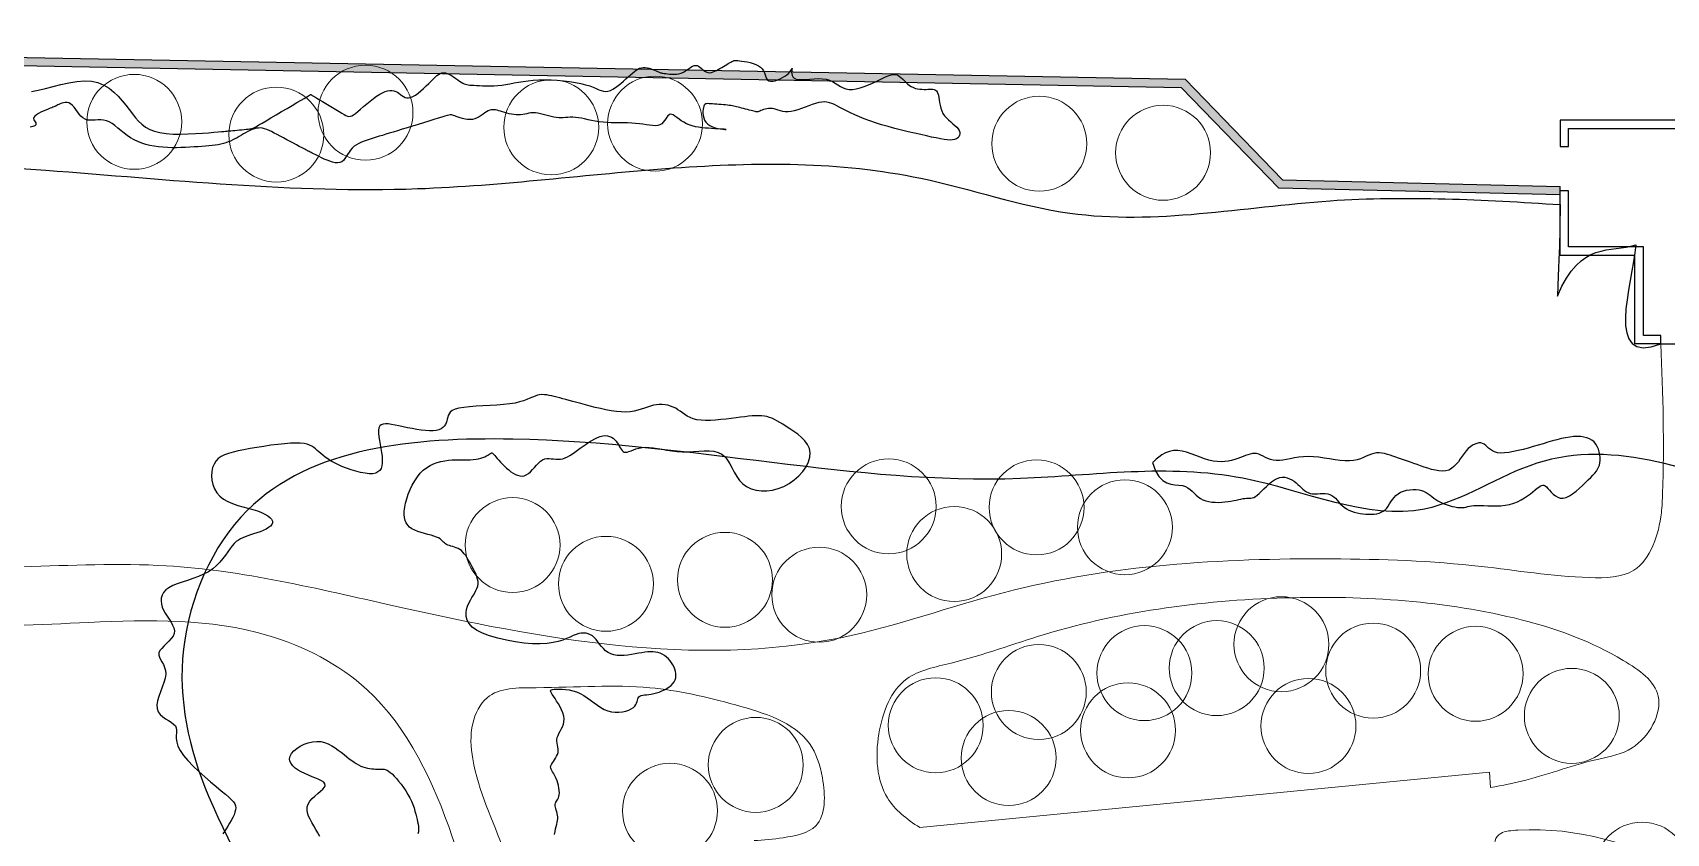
# Model space of a CAD drawing. Header units: millimetres. Extents: x -15937 to 135402, y -14729 to 208416.
# Drawn here: x 37321 to 85856, y 166704 to 190482 of the extents above; entities that cross this region are included whole.
import ezdxf

# ---------------------------------------------------------------- set-up
doc = ezdxf.new("R2010")
doc.units = ezdxf.units.MM
for name, color, linetype in [('archi', 7, 'Continuous'), ('rock', 30, 'Continuous'), ('water', 130, 'Continuous')]:
    doc.layers.add(name, color=color, linetype=linetype)
for name, color, linetype, lineweight in [('archiw', 255, 'Continuous', 0), ('plant', 90, 'Continuous', 0), ('road', 50, 'Continuous', 0)]:
    doc.layers.add(name, color=color, linetype=linetype, lineweight=lineweight)

msp = doc.modelspace()

# ---------------------------------------------------------------- hatches: boundary and pattern name
at = {"layer": 'archiw'}
h = msp.add_hatch(color=256, dxfattribs=at)
h.dxf.hatch_style = 1
h.paths.add_polyline_path([(74343, 185862), (82698, 185666), (82698, 185916), (74451, 186109), (71558, 189097), (-2023, 190482), (-10506, 134998), (-9600, 56258), (-9472, 56015), (-9347, 56016), (-10256, 134980), (-1810, 190229), (71450, 188849)])

# ---------------------------------------------------------------- linework, layer by layer
at = {"layer": 'archi'}
for points in [[(85697, 181238), (84925, 181238), (84925, 183868), (82698, 183868), (82698, 185666), (74343, 185862), (71450, 188849), (-1810, 190229), (-10256, 134980), (-9347, 56016), (-9597, 56014), (-10506, 134998), (-2023, 190482), (71558, 189097), (74451, 186109), (82698, 185916)], [(82698, 185666), (82698, 185916)], [(82948, 185790), (82698, 185790)], [(85697, 181487), (85175, 181487), (85175, 184118), (82948, 184118), (82948, 185788), (82948, 185790)], [(85697, 181238), (85697, 181487)]]:
    msp.add_lwpolyline(points, dxfattribs=at)
msp.add_lwpolyline([(90068, 186820), (90068, 187883), (82698, 187883), (82698, 187100), (82948, 187100), (82948, 187633), (89819, 187633), (89819, 186820)], close=True, dxfattribs=at)
at = {"layer": 'archiw'}
msp.add_lwpolyline([(74343, 185862), (82698, 185666), (82698, 185916), (74451, 186109), (71558, 189097), (-2023, 190482), (-10506, 134998), (-9600, 56258), (-9472, 56015), (-9347, 56016), (-10256, 134980), (-1810, 190229), (71450, 188849), (74343, 185862)], close=True, dxfattribs=at)
at = {"layer": 'plant'}
for centre in [(47209, 188105), (40338, 187834), (44558, 187456), (52728, 187672), (55812, 187780), (67227, 187185), (70906, 186915), (62753, 176413), (67146, 176384), (69770, 175794), (51579, 175264), (64699, 174998), (64699, 174998), (54351, 174114), (57889, 174232), (60689, 173790), (74421, 172320), (70350, 171461), (72498, 171610), (77147, 171536), (80191, 171442), (67213, 170901), (83048, 170192), (64151, 169912), (69865, 169762), (75224, 169893), (58804, 168736), (66317, 168941), (56255, 167373), (85136, 165623)]:
    msp.add_circle(centre, 1410, dxfattribs=at)
at = {"layer": 'road'}
msp.add_lwpolyline([(63677, 166876), (80601, 168520), (80631, 168063)], dxfattribs=at)
for points, knots in [([(85697, 181238), (85754, 179745), (85804, 178063), (85704, 175801), (85228, 174306), (82854, 174264), (79996, 174756), (74116, 174964), (67659, 174572), (58747, 171302), (50085, 172912), (40817, 175187), (33483, 174026), (27482, 176503), (19127, 177879), (11005, 177370), (4011, 173964), (133, 171463), (-1332, 166564), (40, 161042), (-424, 155707), (-299, 149646), (-1851, 144385), (-6047, 140111), (-6554, 135060), (-5144, 129971), (-5343, 124952), (-3743, 121136), (-1510, 118864), (-3624, 116584), (-5277, 115837), (-6156, 115512)], [667.322124, 667.322124, 667.322124, 667.322124, 4942.224916, 5499.119072, 7317.628673, 8601.799882, 11715.99375, 15992.755019, 25383.218836, 30237.242496, 43055.68681, 49644.582321, 57815.346355, 63673.960696, 67988.032716, 82298.791013, 85884.613893, 90536.467894, 95071.200264, 99499.735897, 106773.960669, 110347.686879, 117025.295956, 121887.00326, 127133.222147, 130640.950838, 137182.934547, 141105.1539, 142733.821307, 145219.055249, 148028.861027, 148028.861027, 148028.861027, 148028.861027]), ([(20311, 151278), (20257, 151168), (19909, 150326), (20448, 147822), (20786, 144237), (23135, 141122), (25501, 140016), (27399, 139354), (28849, 140357), (30671, 140947), (32127, 141275), (33270, 142309), (32808, 144730), (33007, 147300), (34203, 150421), (36494, 152619), (41471, 154195), (46082, 155811), (50550, 158662), (50886, 162704), (49858, 166844), (47995, 170918), (43726, 173120), (37859, 172971), (31770, 172525), (27101, 175284), (23636, 173914), (22023, 170576), (23530, 167194), (23717, 163845), (23613, 161062), (22784, 159028), (23253, 158360), (23453, 158145)], [1088.533648, 1088.533648, 1088.533648, 1088.533648, 1447.557433, 3795.626465, 7947.238674, 12010.487617, 14138.037659, 15573.819426, 17453.088663, 18794.228932, 21177.290247, 21623.371739, 23064.20245, 27426.933104, 29342.682692, 32536.624019, 36168.82164, 44210.683252, 46957.981661, 50625.372799, 54715.169959, 59582.64667, 62801.529814, 67933.825941, 76272.265613, 80118.615157, 82303.416438, 86301.146528, 89121.645935, 92649.034151, 95810.936779, 97415.649534, 98228.997003, 98228.997003, 98228.997003, 98228.997003]), ([(63677, 166876), (63289, 167124), (62432, 167793), (62301, 169641), (63011, 171432), (65150, 171835), (68752, 173195), (74582, 173947), (80597, 173502), (84066, 172245), (86069, 170845), (85104, 169142), (83442, 168865), (82073, 168344), (80986, 168125), (80631, 168063)], [548.52901, 548.52901, 548.52901, 548.52901, 1823.635039, 3667.938494, 5429.604659, 6776.844079, 9561.372144, 16736.069217, 23492.133555, 26435.417685, 27864.366418, 29519.321276, 30524.627502, 32688.948987, 33726.042573, 33726.042573, 33726.042573, 33726.042573]), ([(58745, 159406), (58333, 159608), (57412, 159857), (55707, 159954), (53967, 160021), (51852, 161113), (52082, 163673), (51441, 166172), (50401, 168285), (50293, 169908), (50853, 171046), (53020, 170995), (55411, 171200), (58110, 170578), (60341, 169882), (60865, 168282), (60898, 166814), (59679, 166563), (59035, 166504), (58753, 166488)], [676.240454, 676.240454, 676.240454, 676.240454, 2278.323998, 3429.142643, 5566.614434, 7423.112023, 9368.085752, 12215.726286, 14999.039466, 16008.772726, 16851.741065, 18286.529314, 21535.07547, 24027.201605, 26414.154988, 27463.445452, 28841.265362, 29830.124508, 30631.393063, 30631.393063, 30631.393063, 30631.393063]), ([(80972, 165352), (80799, 165866), (80510, 166726), (84880, 167093), (93420, 160936), (95580, 143919), (91685, 132939), (87165, 124510), (81840, 129749), (86119, 136058), (78148, 142354), (83563, 149508), (85159, 154761), (84259, 159463), (82245, 159750), (81510, 159872)], [0, 0, 0, 0, 1416.736725, 1915.758737, 11244.575936, 28732.024633, 45894.959411, 47859.984632, 52611.683397, 58684.803326, 66462.770965, 73913.416846, 80066.025287, 83215.227381, 85507.274802, 85507.274802, 85507.274802, 85507.274802])]:
    msp.add_open_spline(points, degree=3, knots=knots, dxfattribs=at)
at = {"layer": 'rock'}
for points in [[(37282, 188738), (37481, 188776), (37697, 188827), (37926, 188886), (38162, 188944), (38399, 188996), (38633, 189033), (38858, 189051), (39068, 189041), (39260, 188998), (39434, 188927), (39591, 188833), (39733, 188720), (39863, 188595), (39980, 188462), (40088, 188327), (40188, 188196), (40282, 188072), (40373, 187958), (40466, 187854), (40565, 187761), (40674, 187680), (40797, 187611), (40938, 187556), (41102, 187515), (41291, 187488), (41498, 187473), (41717, 187469), (41939, 187474), (42157, 187484), (42362, 187497), (42548, 187512), (42706, 187526), (42830, 187537), (42926, 187546), (42998, 187552), (43052, 187557), (43094, 187561), (43131, 187564), (43168, 187568), (43211, 187572), (43264, 187576), (43326, 187582), (43394, 187588), (43465, 187595), (43537, 187601), (43605, 187607), (43667, 187613), (43720, 187618), (43763, 187622), (43799, 187627), (43832, 187635), (43868, 187649), (43912, 187670), (43968, 187700), (44041, 187743), (44137, 187798), (44258, 187869), (44399, 187952), (44554, 188043), (44715, 188137), (44877, 188232), (45031, 188323), (45173, 188405), (45293, 188476), (45389, 188532), (45461, 188574), (45512, 188604), (45546, 188624), (45567, 188637), (45578, 188643), (45582, 188645), (45583, 188646), (45583, 188645), (45585, 188644), (45592, 188640), (45605, 188632), (45627, 188619), (45659, 188600), (45704, 188573), (45764, 188537), (45839, 188492), (45928, 188439), (46026, 188380), (46128, 188319), (46231, 188257), (46331, 188197), (46424, 188141), (46506, 188092), (46573, 188053), (46629, 188023), (46676, 188003), (46718, 187995), (46760, 187998), (46803, 188015), (46853, 188044), (46911, 188087), (46982, 188145), (47063, 188213), (47152, 188289), (47247, 188368), (47344, 188448), (47442, 188525), (47538, 188595), (47630, 188654), (47715, 188700), (47794, 188734), (47867, 188755), (47934, 188765), (47996, 188765), (48054, 188756), (48107, 188739), (48157, 188714), (48203, 188684), (48248, 188650), (48291, 188616), (48336, 188586), (48383, 188561), (48433, 188546), (48488, 188543), (48550, 188555), (48619, 188585), (48693, 188630), (48771, 188688), (48852, 188754), (48932, 188826), (49011, 188900), (49086, 188974), (49156, 189043), (49219, 189106), (49276, 189161), (49329, 189207), (49379, 189244), (49428, 189271), (49477, 189288), (49527, 189294), (49581, 189288), (49639, 189270), (49700, 189243), (49763, 189208), (49826, 189168), (49889, 189126), (49949, 189085), (50005, 189045), (50056, 189012), (50100, 188985), (50141, 188964), (50180, 188949), (50219, 188939), (50261, 188932), (50308, 188927), (50363, 188923), (50427, 188920), (50504, 188915), (50591, 188911), (50687, 188907), (50791, 188905), (50902, 188904), (51017, 188908), (51136, 188915), (51256, 188927), (51378, 188944), (51501, 188965), (51627, 188988), (51758, 189012), (51895, 189036), (52040, 189056), (52194, 189072), (52358, 189082), (52533, 189085), (52717, 189081), (52903, 189070), (53090, 189054), (53271, 189031), (53444, 189004), (53604, 188973), (53747, 188937), (53870, 188899), (53974, 188860), (54065, 188822), (54144, 188789), (54215, 188762), (54281, 188744), (54346, 188738), (54413, 188746), (54484, 188770), (54560, 188808), (54638, 188856), (54717, 188913), (54796, 188976), (54873, 189042), (54947, 189108), (55017, 189171), (55081, 189229), (55141, 189282), (55197, 189328), (55250, 189368), (55303, 189401), (55354, 189426), (55407, 189443), (55461, 189451), (55518, 189451), (55577, 189443), (55636, 189430), (55693, 189412), (55748, 189392), (55798, 189372), (55843, 189351), (55881, 189334), (55911, 189320), (55935, 189309), (55955, 189301), (55974, 189294), (55994, 189289), (56016, 189284), (56045, 189279), (56081, 189273), (56127, 189266), (56182, 189259), (56243, 189252), (56309, 189248), (56379, 189248), (56449, 189253), (56520, 189265), (56588, 189284), (56652, 189312), (56713, 189346), (56771, 189384), (56825, 189421), (56876, 189456), (56925, 189484), (56972, 189503), (57017, 189510), (57060, 189503), (57101, 189484), (57142, 189457), (57183, 189424), (57224, 189389), (57265, 189355), (57306, 189326), (57350, 189305), (57394, 189295), (57440, 189294), (57488, 189302), (57537, 189317), (57586, 189338), (57637, 189363), (57688, 189391), (57740, 189421), (57792, 189451), (57844, 189481), (57894, 189510), (57942, 189538), (57987, 189564), (58028, 189587), (58064, 189608), (58094, 189626), (58118, 189639), (58138, 189649), (58156, 189656), (58176, 189659), (58200, 189660), (58231, 189658), (58271, 189653), (58324, 189647), (58390, 189638), (58468, 189627), (58552, 189612), (58640, 189593), (58727, 189568), (58810, 189538), (58885, 189501), (58948, 189456), (58996, 189404), (59032, 189346), (59059, 189286), (59082, 189226), (59103, 189170), (59127, 189121), (59156, 189081), (59195, 189054), (59246, 189042), (59308, 189043), (59377, 189056), (59450, 189079), (59524, 189110), (59596, 189147), (59664, 189188), (59723, 189231), (59772, 189275), (59811, 189316), (59841, 189355), (59863, 189387), (59877, 189412), (59885, 189427), (59888, 189430), (59885, 189420), (59880, 189395), (59874, 189357), (59870, 189312), (59873, 189263), (59885, 189213), (59909, 189167), (59949, 189129), (60007, 189102), (60087, 189089), (60184, 189088), (60294, 189094), (60413, 189104), (60537, 189113), (60661, 189119), (60780, 189116), (60891, 189101), (60991, 189073), (61080, 189032), (61162, 188985), (61240, 188935), (61318, 188886), (61398, 188844), (61483, 188813), (61576, 188796), (61679, 188797), (61791, 188814), (61909, 188845), (62029, 188885), (62150, 188932), (62267, 188983), (62379, 189035), (62483, 189085), (62576, 189129), (62659, 189168), (62734, 189199), (62801, 189222), (62862, 189237), (62917, 189242), (62970, 189236), (63020, 189220), (63068, 189191), (63116, 189154), (63165, 189110), (63213, 189061), (63263, 189011), (63315, 188963), (63369, 188918), (63425, 188880), (63485, 188850), (63547, 188828), (63611, 188813), (63675, 188804), (63739, 188800), (63802, 188798), (63862, 188799), (63920, 188801), (63973, 188803), (64022, 188803), (64066, 188800), (64106, 188791), (64142, 188777), (64172, 188755), (64197, 188723), (64217, 188680), (64232, 188625), (64244, 188559), (64254, 188486), (64266, 188408), (64281, 188326), (64301, 188244), (64329, 188163), (64366, 188086), (64414, 188016), (64471, 187951), (64534, 187890), (64599, 187834), (64663, 187780), (64722, 187729), (64775, 187678), (64817, 187628), (64846, 187577), (64862, 187527), (64866, 187479), (64857, 187434), (64837, 187393), (64806, 187358), (64764, 187330), (64712, 187309), (64650, 187298), (64578, 187295), (64494, 187300), (64399, 187312), (64290, 187330), (64167, 187355), (64029, 187384), (63876, 187418), (63706, 187456), (63524, 187497), (63332, 187541), (63134, 187589), (62935, 187639), (62737, 187692), (62544, 187747), (62361, 187804), (62189, 187864), (62029, 187924), (61881, 187984), (61745, 188044), (61619, 188103), (61504, 188159), (61399, 188213), (61304, 188262), (61217, 188306), (61138, 188345), (61063, 188377), (60991, 188402), (60918, 188418), (60843, 188426), (60764, 188423), (60678, 188408), (60583, 188383), (60482, 188349), (60376, 188309), (60267, 188267), (60158, 188226), (60051, 188188), (59948, 188158), (59851, 188138), (59763, 188130), (59682, 188133), (59607, 188144), (59538, 188161), (59473, 188180), (59412, 188200), (59353, 188217), (59296, 188228), (59239, 188232), (59184, 188230), (59130, 188222), (59079, 188211), (59032, 188197), (58989, 188182), (58952, 188167), (58920, 188154), (58896, 188143), (58876, 188136), (58859, 188131), (58843, 188129), (58827, 188130), (58807, 188133), (58782, 188139), (58750, 188147), (58710, 188157), (58663, 188169), (58610, 188183), (58554, 188197), (58496, 188213), (58438, 188228), (58381, 188242), (58328, 188256), (58280, 188268), (58235, 188280), (58193, 188290), (58151, 188299), (58109, 188308), (58065, 188315), (58017, 188323), (57965, 188329), (57906, 188336), (57842, 188342), (57776, 188348), (57708, 188353), (57642, 188358), (57577, 188363), (57517, 188367), (57463, 188371), (57416, 188374), (57377, 188375), (57344, 188373), (57316, 188366), (57294, 188353), (57275, 188332), (57261, 188303), (57249, 188263), (57240, 188213), (57234, 188154), (57234, 188088), (57241, 188019), (57257, 187950), (57284, 187883), (57323, 187821), (57375, 187766), (57442, 187722), (57520, 187686), (57602, 187659), (57685, 187639), (57762, 187625), (57830, 187616), (57882, 187611), (57913, 187609), (57920, 187608), (57905, 187609), (57869, 187612), (57816, 187615), (57749, 187620), (57671, 187625), (57585, 187630), (57492, 187636), (57397, 187643), (57300, 187650), (57203, 187660), (57106, 187673), (57011, 187690), (56918, 187712), (56829, 187741), (56744, 187777), (56665, 187820), (56592, 187868), (56524, 187917), (56461, 187964), (56404, 188006), (56352, 188038), (56306, 188057), (56265, 188060), (56228, 188045), (56194, 188014), (56162, 187973), (56130, 187924), (56094, 187873), (56055, 187823), (56009, 187780), (55955, 187747), (55892, 187727), (55820, 187720), (55739, 187722), (55650, 187731), (55554, 187745), (55452, 187761), (55345, 187776), (55233, 187789), (55117, 187797), (54997, 187802), (54876, 187803), (54753, 187804), (54630, 187804), (54507, 187807), (54385, 187812), (54266, 187821), (54149, 187836), (54036, 187854), (53926, 187875), (53821, 187898), (53720, 187919), (53623, 187939), (53533, 187955), (53447, 187966), (53368, 187971), (53293, 187971), (53222, 187968), (53153, 187963), (53085, 187958), (53017, 187956), (52948, 187956), (52876, 187963), (52801, 187975), (52724, 187992), (52644, 188013), (52564, 188035), (52485, 188057), (52406, 188076), (52330, 188091), (52257, 188100), (52189, 188102), (52124, 188097), (52061, 188088), (52000, 188077), (51940, 188064), (51879, 188053), (51818, 188044), (51754, 188040), (51687, 188041), (51619, 188048), (51550, 188060), (51480, 188074), (51412, 188091), (51346, 188110), (51283, 188128), (51224, 188147), (51170, 188163), (51120, 188177), (51074, 188188), (51029, 188194), (50986, 188195), (50943, 188191), (50900, 188179), (50854, 188159), (50807, 188131), (50756, 188097), (50702, 188060), (50646, 188021), (50586, 187984), (50524, 187950), (50458, 187924), (50388, 187906), (50316, 187899), (50241, 187902), (50167, 187913), (50095, 187929), (50026, 187949), (49962, 187971), (49906, 187992), (49859, 188012), (49821, 188027), (49789, 188037), (49759, 188042), (49726, 188042), (49686, 188035), (49635, 188022), (49567, 188003), (49479, 187976), (49367, 187942), (49236, 187901), (49089, 187856), (48931, 187808), (48769, 187758), (48605, 187708), (48445, 187659), (48295, 187613), (48157, 187571), (48031, 187532), (47915, 187497), (47808, 187464), (47709, 187433), (47614, 187404), (47523, 187377), (47434, 187349), (47346, 187322), (47258, 187294), (47173, 187264), (47091, 187231), (47014, 187195), (46941, 187154), (46875, 187107), (46816, 187054), (46765, 186994), (46720, 186930), (46678, 186864), (46639, 186801), (46598, 186742), (46554, 186691), (46505, 186651), (46448, 186625), (46382, 186615), (46308, 186620), (46229, 186636), (46148, 186662), (46065, 186694), (45984, 186729), (45906, 186766), (45835, 186801), (45772, 186833), (45716, 186861), (45668, 186885), (45627, 186906), (45592, 186923), (45562, 186938), (45538, 186950), (45519, 186959), (45504, 186967), (45490, 186974), (45476, 186981), (45459, 186990), (45436, 187002), (45406, 187018), (45364, 187040), (45310, 187069), (45242, 187105), (45161, 187148), (45070, 187197), (44973, 187248), (44873, 187301), (44772, 187355), (44674, 187407), (44581, 187457), (44495, 187502), (44417, 187543), (44344, 187577), (44277, 187606), (44212, 187629), (44150, 187644), (44090, 187652), (44029, 187651), (43967, 187643), (43904, 187627), (43841, 187604), (43776, 187577), (43712, 187545), (43648, 187510), (43583, 187474), (43520, 187437), (43457, 187400), (43394, 187364), (43330, 187329), (43266, 187296), (43200, 187265), (43133, 187236), (43062, 187211), (42988, 187188), (42911, 187169), (42829, 187153), (42743, 187140), (42652, 187129), (42556, 187120), (42454, 187112), (42347, 187104), (42234, 187096), (42114, 187088), (41989, 187081), (41859, 187074), (41727, 187069), (41593, 187066), (41457, 187067), (41322, 187071), (41188, 187079), (41057, 187092), (40928, 187111), (40802, 187135), (40680, 187166), (40561, 187203), (40447, 187248), (40337, 187300), (40231, 187361), (40131, 187429), (40035, 187502), (39943, 187577), (39853, 187651), (39766, 187721), (39681, 187782), (39596, 187833), (39511, 187869), (39426, 187889), (39341, 187895), (39256, 187893), (39174, 187887), (39094, 187882), (39017, 187881), (38944, 187889), (38876, 187912), (38814, 187951), (38755, 188004), (38701, 188066), (38649, 188134), (38599, 188202), (38550, 188267), (38500, 188323), (38449, 188367), (38396, 188395), (38342, 188408), (38288, 188410), (38236, 188403), (38186, 188389), (38140, 188372), (38100, 188353), (38066, 188335), (38039, 188321), (38018, 188311), (38004, 188303), (37994, 188298), (37988, 188295), (37985, 188294), (37984, 188293), (37984, 188293), (37984, 188293), (37982, 188292), (37976, 188290), (37966, 188286), (37949, 188279), (37923, 188269), (37887, 188255), (37839, 188236), (37778, 188213), (37709, 188184), (37635, 188152), (37560, 188118), (37491, 188081), (37430, 188043), (37383, 188005), (37353, 187967), (37345, 187931), (37353, 187896), (37371, 187862), (37392, 187830), (37410, 187800), (37418, 187771), (37411, 187745), (37382, 187720), (37326, 187697), (37247, 187678)], [(52824, 166669), (52839, 166760), (52855, 166839), (52872, 166910), (52889, 166974), (52904, 167033), (52915, 167087), (52922, 167138), (52923, 167189), (52918, 167240), (52907, 167291), (52893, 167341), (52878, 167390), (52864, 167438), (52852, 167482), (52845, 167524), (52844, 167562), (52850, 167595), (52864, 167627), (52881, 167657), (52901, 167687), (52922, 167721), (52941, 167758), (52956, 167801), (52966, 167851), (52969, 167910), (52965, 167976), (52955, 168046), (52941, 168120), (52921, 168193), (52899, 168264), (52874, 168332), (52846, 168393), (52818, 168446), (52790, 168493), (52764, 168534), (52742, 168571), (52724, 168605), (52713, 168639), (52710, 168674), (52717, 168710), (52734, 168750), (52760, 168794), (52791, 168840), (52824, 168889), (52858, 168940), (52888, 168992), (52913, 169046), (52929, 169101), (52935, 169155), (52933, 169211), (52925, 169267), (52914, 169323), (52904, 169380), (52898, 169437), (52898, 169495), (52907, 169553), (52928, 169613), (52957, 169673), (52992, 169736), (53027, 169801), (53061, 169869), (53088, 169941), (53105, 170018), (53109, 170100), (53097, 170187), (53071, 170278), (53033, 170370), (52988, 170461), (52939, 170550), (52888, 170632), (52839, 170708), (52795, 170773), (52758, 170828), (52731, 170871), (52714, 170905), (52708, 170932), (52714, 170951), (52734, 170965), (52768, 170974), (52817, 170981), (52882, 170986), (52961, 170988), (53052, 170985), (53151, 170977), (53256, 170961), (53366, 170936), (53476, 170902), (53586, 170855), (53692, 170797), (53795, 170729), (53897, 170656), (53998, 170581), (54098, 170508), (54200, 170441), (54304, 170383), (54410, 170339), (54519, 170311), (54630, 170298), (54739, 170298), (54844, 170310), (54942, 170332), (55030, 170362), (55106, 170398), (55168, 170439), (55213, 170482), (55244, 170527), (55264, 170572), (55278, 170616), (55287, 170658), (55297, 170696), (55310, 170730), (55329, 170757), (55358, 170778), (55397, 170793), (55444, 170804), (55498, 170813), (55559, 170820), (55625, 170829), (55697, 170840), (55773, 170855), (55851, 170875), (55931, 170900), (56010, 170931), (56088, 170966), (56161, 171006), (56228, 171050), (56287, 171098), (56338, 171149), (56377, 171204), (56406, 171261), (56424, 171321), (56432, 171383), (56432, 171447), (56422, 171511), (56404, 171576), (56378, 171641), (56344, 171705), (56304, 171768), (56257, 171828), (56206, 171885), (56150, 171936), (56090, 171982), (56026, 172021), (55961, 172052), (55894, 172074), (55824, 172088), (55751, 172095), (55675, 172095), (55595, 172090), (55510, 172080), (55419, 172066), (55323, 172050), (55220, 172032), (55113, 172014), (55003, 171999), (54893, 171988), (54785, 171983), (54682, 171987), (54584, 172002), (54494, 172030), (54414, 172072), (54343, 172125), (54279, 172188), (54220, 172255), (54165, 172325), (54113, 172394), (54060, 172459), (54007, 172517), (53950, 172565), (53891, 172603), (53828, 172630), (53763, 172647), (53693, 172653), (53620, 172649), (53544, 172635), (53464, 172610), (53379, 172575), (53287, 172534), (53185, 172489), (53068, 172444), (52935, 172402), (52782, 172367), (52605, 172341), (52402, 172330), (52171, 172334), (51919, 172354), (51657, 172389), (51393, 172436), (51136, 172496), (50897, 172567), (50685, 172647), (50509, 172736), (50377, 172831), (50285, 172932), (50227, 173037), (50200, 173142), (50197, 173248), (50214, 173351), (50244, 173450), (50283, 173542), (50326, 173627), (50370, 173705), (50414, 173778), (50455, 173847), (50491, 173914), (50521, 173979), (50543, 174044), (50554, 174111), (50553, 174180), (50541, 174252), (50520, 174325), (50492, 174400), (50458, 174474), (50421, 174549), (50381, 174622), (50341, 174694), (50301, 174764), (50263, 174830), (50224, 174894), (50185, 174953), (50144, 175007), (50102, 175056), (50058, 175099), (50010, 175135), (49960, 175163), (49907, 175186), (49853, 175205), (49800, 175220), (49748, 175234), (49700, 175248), (49655, 175263), (49616, 175280), (49583, 175302), (49555, 175327), (49528, 175355), (49499, 175384), (49466, 175414), (49427, 175445), (49378, 175475), (49317, 175503), (49242, 175530), (49156, 175555), (49061, 175580), (48962, 175607), (48862, 175636), (48764, 175668), (48673, 175706), (48590, 175749), (48520, 175799), (48463, 175857), (48418, 175922), (48385, 175996), (48365, 176079), (48356, 176172), (48359, 176274), (48373, 176387), (48398, 176511), (48434, 176641), (48480, 176776), (48535, 176912), (48599, 177045), (48671, 177173), (48750, 177291), (48836, 177397), (48927, 177487), (49024, 177563), (49126, 177626), (49231, 177676), (49340, 177716), (49450, 177746), (49562, 177768), (49675, 177783), (49788, 177792), (49900, 177796), (50010, 177798), (50116, 177798), (50219, 177798), (50317, 177799), (50408, 177803), (50493, 177812), (50569, 177825), (50638, 177843), (50699, 177864), (50753, 177887), (50800, 177910), (50840, 177933), (50873, 177955), (50901, 177973), (50922, 177988), (50939, 177997), (50953, 178002), (50967, 178000), (50981, 177992), (50998, 177977), (51020, 177954), (51047, 177922), (51081, 177882), (51123, 177835), (51170, 177783), (51222, 177726), (51279, 177667), (51339, 177608), (51401, 177550), (51466, 177495), (51531, 177444), (51596, 177400), (51662, 177363), (51728, 177336), (51794, 177319), (51859, 177314), (51923, 177324), (51986, 177349), (52048, 177390), (52109, 177444), (52168, 177506), (52228, 177572), (52287, 177639), (52347, 177701), (52408, 177755), (52469, 177796), (52532, 177821), (52597, 177833), (52662, 177835), (52729, 177830), (52796, 177822), (52864, 177815), (52932, 177812), (53001, 177816), (53070, 177830), (53140, 177855), (53211, 177888), (53283, 177928), (53356, 177975), (53432, 178027), (53510, 178083), (53591, 178141), (53674, 178202), (53760, 178262), (53847, 178320), (53934, 178373), (54019, 178421), (54103, 178462), (54183, 178492), (54260, 178511), (54331, 178517), (54397, 178511), (54459, 178494), (54515, 178468), (54566, 178435), (54612, 178395), (54653, 178351), (54690, 178303), (54722, 178253), (54750, 178204), (54777, 178156), (54804, 178113), (54831, 178076), (54861, 178046), (54896, 178027), (54936, 178020), (54982, 178025), (55037, 178041), (55098, 178065), (55168, 178092), (55245, 178119), (55331, 178144), (55425, 178162), (55528, 178170), (55640, 178167), (55760, 178154), (55888, 178133), (56023, 178109), (56165, 178084), (56314, 178062), (56467, 178044), (56626, 178036), (56788, 178037), (56952, 178045), (57114, 178055), (57272, 178062), (57422, 178062), (57562, 178049), (57688, 178018), (57798, 177966), (57890, 177888), (57968, 177790), (58037, 177676), (58101, 177553), (58166, 177427), (58237, 177303), (58318, 177187), (58415, 177085), (58531, 177002), (58664, 176939), (58811, 176897), (58969, 176876), (59133, 176876), (59302, 176898), (59471, 176941), (59637, 177007), (59797, 177094), (59946, 177201), (60082, 177322), (60200, 177453), (60297, 177592), (60368, 177733), (60411, 177873), (60421, 178008), (60396, 178135), (60341, 178253), (60261, 178363), (60163, 178464), (60053, 178557), (59936, 178642), (59819, 178719), (59708, 178788), (59607, 178851), (59517, 178906), (59433, 178954), (59356, 178995), (59281, 179030), (59209, 179057), (59135, 179079), (59059, 179094), (58978, 179103), (58891, 179106), (58799, 179105), (58699, 179099), (58592, 179089), (58476, 179076), (58351, 179061), (58217, 179044), (58073, 179025), (57922, 179007), (57767, 178990), (57612, 178977), (57460, 178969), (57314, 178967), (57178, 178973), (57055, 178989), (56947, 179016), (56853, 179051), (56770, 179093), (56695, 179140), (56625, 179189), (56559, 179238), (56493, 179285), (56425, 179327), (56352, 179364), (56275, 179393), (56195, 179416), (56111, 179431), (56025, 179439), (55938, 179439), (55851, 179431), (55763, 179415), (55675, 179392), (55586, 179362), (55495, 179330), (55400, 179297), (55300, 179267), (55192, 179241), (55075, 179222), (54948, 179214), (54809, 179217), (54662, 179231), (54508, 179254), (54351, 179283), (54193, 179318), (54037, 179355), (53886, 179394), (53743, 179432), (53609, 179467), (53486, 179499), (53371, 179530), (53264, 179558), (53164, 179584), (53071, 179609), (52982, 179633), (52898, 179655), (52818, 179676), (52740, 179695), (52666, 179711), (52593, 179723), (52522, 179731), (52452, 179732), (52383, 179726), (52314, 179713), (52245, 179690), (52172, 179661), (52093, 179627), (52004, 179590), (51903, 179553), (51786, 179516), (51651, 179483), (51494, 179456), (51313, 179435), (51115, 179419), (50908, 179407), (50698, 179397), (50492, 179386), (50300, 179373), (50127, 179355), (49982, 179331), (49869, 179300), (49787, 179261), (49729, 179216), (49690, 179167), (49666, 179114), (49651, 179060), (49639, 179004), (49627, 178949), (49609, 178896), (49584, 178845), (49550, 178798), (49507, 178756), (49453, 178720), (49387, 178691), (49308, 178671), (49216, 178659), (49109, 178657), (48991, 178664), (48864, 178678), (48731, 178698), (48595, 178722), (48460, 178749), (48328, 178776), (48203, 178803), (48087, 178828), (47981, 178848), (47887, 178862), (47804, 178867), (47734, 178860), (47678, 178840), (47635, 178804), (47608, 178751), (47595, 178677), (47595, 178587), (47605, 178484), (47622, 178372), (47643, 178253), (47664, 178133), (47684, 178014), (47700, 177901), (47708, 177796), (47706, 177700), (47694, 177615), (47670, 177542), (47633, 177482), (47580, 177435), (47511, 177402), (47423, 177385), (47317, 177384), (47196, 177396), (47063, 177421), (46924, 177456), (46782, 177499), (46641, 177549), (46506, 177602), (46382, 177658), (46270, 177713), (46172, 177769), (46085, 177823), (46007, 177877), (45939, 177930), (45877, 177981), (45821, 178030), (45769, 178077), (45719, 178122), (45669, 178163), (45613, 178200), (45550, 178233), (45474, 178259), (45383, 178278), (45272, 178290), (45139, 178293), (44980, 178287), (44801, 178273), (44606, 178253), (44401, 178227), (44192, 178197), (43985, 178164), (43785, 178130), (43597, 178095), (43427, 178061), (43274, 178026), (43139, 177988), (43021, 177944), (42919, 177893), (42833, 177831), (42763, 177757), (42708, 177668), (42667, 177564), (42643, 177446), (42634, 177321), (42644, 177191), (42672, 177061), (42720, 176936), (42788, 176820), (42878, 176716), (42989, 176629), (43118, 176556), (43261, 176495), (43411, 176444), (43565, 176399), (43717, 176358), (43863, 176318), (43997, 176277), (44117, 176233), (44219, 176185), (44304, 176136), (44370, 176084), (44417, 176032), (44443, 175979), (44447, 175928), (44430, 175877), (44389, 175829), (44330, 175784), (44255, 175741), (44169, 175700), (44076, 175662), (43979, 175627), (43883, 175594), (43791, 175564), (43708, 175536), (43631, 175509), (43561, 175481), (43495, 175449), (43432, 175411), (43371, 175366), (43311, 175310), (43251, 175242), (43188, 175161), (43122, 175068), (43050, 174969), (42970, 174864), (42881, 174759), (42781, 174657), (42669, 174560), (42541, 174472), (42398, 174396), (42244, 174330), (42083, 174271), (41921, 174217), (41764, 174166), (41616, 174114), (41482, 174059), (41368, 173999), (41278, 173932), (41211, 173857), (41166, 173777), (41141, 173692), (41134, 173604), (41144, 173514), (41170, 173422), (41209, 173330), (41259, 173239), (41316, 173149), (41375, 173060), (41431, 172973), (41479, 172887), (41514, 172803), (41531, 172721), (41524, 172640), (41491, 172561), (41437, 172485), (41369, 172410), (41295, 172337), (41220, 172266), (41153, 172197), (41101, 172129), (41070, 172063), (41066, 171999), (41085, 171934), (41118, 171867), (41159, 171796), (41203, 171719), (41240, 171633), (41266, 171538), (41272, 171432), (41255, 171312), (41219, 171182), (41172, 171047), (41121, 170908), (41072, 170772), (41034, 170641), (41013, 170518), (41017, 170409), (41050, 170316), (41108, 170236), (41183, 170168), (41268, 170107), (41355, 170053), (41438, 170001), (41508, 169949), (41559, 169894), (41586, 169834), (41593, 169768), (41590, 169693), (41585, 169609), (41585, 169515), (41599, 169410), (41635, 169293), (41701, 169162), (41802, 169017), (41934, 168863), (42088, 168702), (42257, 168540), (42433, 168381), (42607, 168230), (42772, 168090), (42920, 167966), (43045, 167862), (43147, 167775), (43226, 167701), (43286, 167637), (43327, 167579), (43350, 167523), (43357, 167465), (43351, 167402), (43331, 167332), (43302, 167255), (43263, 167173), (43218, 167088), (43169, 167002), (43118, 166916), (43067, 166834), (43018, 166757), (42974, 166685)], [(70595, 177713), (70679, 177472), (70780, 177300), (70894, 177184), (71014, 177112), (71137, 177073), (71258, 177054), (71373, 177044), (71477, 177030), (71566, 177004), (71642, 176964), (71709, 176916), (71770, 176862), (71827, 176805), (71885, 176747), (71946, 176694), (72013, 176646), (72089, 176608), (72173, 176578), (72262, 176556), (72357, 176542), (72454, 176535), (72552, 176533), (72649, 176536), (72744, 176544), (72835, 176556), (72922, 176570), (73004, 176586), (73081, 176602), (73153, 176618), (73219, 176632), (73280, 176643), (73336, 176651), (73385, 176654), (73431, 176654), (73473, 176654), (73514, 176658), (73556, 176666), (73600, 176681), (73648, 176707), (73701, 176746), (73761, 176798), (73827, 176862), (73898, 176932), (73973, 177006), (74051, 177078), (74130, 177144), (74211, 177201), (74291, 177244), (74370, 177270), (74447, 177280), (74523, 177277), (74595, 177261), (74665, 177235), (74732, 177201), (74795, 177160), (74854, 177115), (74908, 177068), (74959, 177020), (75009, 176972), (75058, 176927), (75108, 176885), (75161, 176850), (75217, 176821), (75279, 176801), (75347, 176791), (75420, 176788), (75496, 176790), (75573, 176794), (75650, 176797), (75725, 176796), (75796, 176788), (75862, 176770), (75921, 176741), (75974, 176702), (76024, 176655), (76073, 176603), (76121, 176548), (76171, 176492), (76225, 176437), (76285, 176387), (76352, 176343), (76425, 176305), (76503, 176273), (76585, 176246), (76670, 176224), (76757, 176207), (76844, 176194), (76930, 176186), (77014, 176181), (77097, 176181), (77175, 176186), (77251, 176197), (77322, 176214), (77387, 176239), (77448, 176272), (77502, 176314), (77549, 176365), (77592, 176423), (77633, 176486), (77674, 176551), (77718, 176617), (77767, 176680), (77822, 176738), (77887, 176790), (77963, 176833), (78048, 176866), (78140, 176891), (78235, 176907), (78330, 176914), (78423, 176912), (78511, 176903), (78592, 176885), (78663, 176860), (78725, 176828), (78782, 176791), (78836, 176750), (78889, 176707), (78945, 176662), (79004, 176618), (79070, 176575), (79145, 176535), (79227, 176499), (79314, 176466), (79402, 176438), (79490, 176414), (79576, 176396), (79656, 176384), (79729, 176378), (79792, 176379), (79849, 176385), (79902, 176395), (79955, 176406), (80011, 176419), (80072, 176430), (80142, 176438), (80225, 176443), (80322, 176442), (80432, 176437), (80551, 176432), (80678, 176428), (80809, 176427), (80941, 176432), (81073, 176446), (81201, 176470), (81322, 176506), (81437, 176552), (81544, 176606), (81644, 176665), (81735, 176727), (81819, 176789), (81894, 176849), (81960, 176903), (82017, 176950), (82066, 176988), (82110, 177017), (82149, 177036), (82185, 177043), (82221, 177039), (82258, 177021), (82297, 176990), (82339, 176946), (82387, 176892), (82439, 176833), (82497, 176776), (82560, 176724), (82630, 176684), (82706, 176660), (82789, 176658), (82879, 176680), (82975, 176724), (83073, 176786), (83173, 176861), (83271, 176945), (83366, 177033), (83456, 177120), (83539, 177202), (83612, 177275), (83676, 177342), (83731, 177403), (83778, 177461), (83816, 177518), (83846, 177576), (83868, 177639), (83882, 177706), (83889, 177781), (83889, 177862), (83881, 177945), (83864, 178030), (83839, 178112), (83805, 178191), (83762, 178263), (83710, 178326), (83647, 178379), (83576, 178421), (83496, 178452), (83408, 178474), (83312, 178486), (83209, 178490), (83100, 178485), (82985, 178472), (82864, 178452), (82739, 178426), (82608, 178394), (82474, 178357), (82336, 178318), (82194, 178276), (82049, 178232), (81901, 178189), (81752, 178146), (81602, 178106), (81455, 178070), (81313, 178040), (81178, 178017), (81053, 178003), (80939, 177999), (80840, 178007), (80756, 178029), (80687, 178060), (80628, 178099), (80577, 178142), (80532, 178185), (80489, 178225), (80445, 178259), (80399, 178284), (80347, 178297), (80290, 178297), (80230, 178286), (80167, 178263), (80102, 178229), (80037, 178184), (79973, 178128), (79911, 178063), (79852, 177988), (79794, 177907), (79736, 177823), (79677, 177741), (79615, 177663), (79547, 177594), (79474, 177536), (79393, 177494), (79303, 177470), (79205, 177462), (79102, 177469), (78994, 177486), (78884, 177513), (78773, 177545), (78664, 177582), (78557, 177619), (78454, 177655), (78355, 177689), (78260, 177723), (78168, 177755), (78078, 177787), (77990, 177818), (77904, 177848), (77819, 177878), (77735, 177907), (77651, 177935), (77569, 177959), (77487, 177980), (77406, 177994), (77326, 178002), (77248, 178000), (77171, 177989), (77095, 177967), (77019, 177936), (76940, 177901), (76858, 177864), (76768, 177829), (76671, 177798), (76563, 177775), (76443, 177764), (76310, 177765), (76166, 177778), (76013, 177799), (75854, 177824), (75692, 177849), (75531, 177872), (75372, 177888), (75218, 177895), (75073, 177890), (74935, 177875), (74806, 177854), (74684, 177830), (74569, 177806), (74462, 177787), (74361, 177775), (74267, 177773), (74180, 177785), (74098, 177807), (74021, 177837), (73949, 177870), (73879, 177905), (73813, 177937), (73748, 177964), (73685, 177981), (73621, 177987), (73558, 177982), (73493, 177968), (73427, 177947), (73357, 177921), (73284, 177892), (73207, 177861), (73124, 177831), (73035, 177802), (72941, 177777), (72841, 177757), (72736, 177743), (72626, 177738), (72510, 177742), (72391, 177757), (72266, 177784), (72138, 177824), (72007, 177873), (71874, 177926), (71739, 177978), (71605, 178024), (71472, 178058), (71342, 178076), (71215, 178073), (71092, 178046), (70977, 178000), (70872, 177942), (70780, 177878), (70703, 177816), (70645, 177764), (70608, 177727), (70595, 177713)], [(45849, 166608), (45793, 166714), (45732, 166819), (45671, 166922), (45613, 167023), (45561, 167121), (45518, 167216), (45488, 167309), (45474, 167400), (45479, 167488), (45506, 167573), (45558, 167655), (45628, 167735), (45708, 167811), (45792, 167883), (45872, 167951), (45941, 168015), (45990, 168074), (46014, 168128), (46005, 168177), (45967, 168222), (45906, 168264), (45825, 168305), (45729, 168345), (45625, 168386), (45515, 168429), (45406, 168476), (45302, 168527), (45206, 168583), (45122, 168643), (45051, 168707), (44997, 168774), (44963, 168844), (44953, 168918), (44968, 168994), (45011, 169072), (45078, 169149), (45166, 169223), (45269, 169290), (45385, 169347), (45508, 169393), (45634, 169423), (45759, 169434), (45879, 169426), (45994, 169400), (46104, 169358), (46208, 169306), (46307, 169245), (46401, 169178), (46490, 169110), (46574, 169043), (46653, 168979), (46728, 168920), (46800, 168866), (46868, 168817), (46935, 168773), (47001, 168735), (47067, 168702), (47133, 168675), (47199, 168654), (47266, 168638), (47332, 168627), (47395, 168619), (47454, 168614), (47508, 168612), (47556, 168611), (47596, 168611), (47627, 168611), (47651, 168611), (47670, 168611), (47684, 168611), (47695, 168611), (47706, 168611), (47716, 168611), (47729, 168611), (47746, 168611), (47766, 168609), (47791, 168603), (47820, 168593), (47855, 168576), (47896, 168550), (47944, 168514), (47998, 168466), (48059, 168405), (48125, 168332), (48194, 168250), (48265, 168160), (48335, 168064), (48403, 167963), (48467, 167860), (48524, 167758), (48573, 167656), (48614, 167556), (48650, 167460), (48679, 167366), (48704, 167277), (48724, 167193), (48742, 167113), (48757, 167040), (48771, 166972), (48782, 166910), (48788, 166852), (48787, 166797), (48779, 166743), (48761, 166690)]]:
    msp.add_lwpolyline(points, dxfattribs=at)
at = {"layer": 'water'}
for points, knots in [([(98951, 176161), (98797, 176159), (96661, 176025), (93255, 174712), (88134, 177008), (83042, 178887), (78172, 175394), (72892, 177977), (63765, 176502), (54412, 178984), (43865, 178028), (41310, 172186), (42328, 167478), (45037, 163509), (43340, 159092), (40659, 155035), (34709, 155917), (30646, 153376), (26797, 150049), (28059, 147868), (28108, 146182), (27986, 143773), (31407, 143115), (33011, 139967), (32290, 136808), (34707, 134889), (32834, 130285), (39641, 126217), (46336, 127965), (51035, 122934), (55285, 124984), (57423, 123924), (59106, 124210), (59302, 126578), (59052, 129719), (60077, 134191), (57005, 136959), (54398, 138046), (51180, 138314), (49414, 141505), (49787, 144965), (49853, 148434), (52110, 150270), (55388, 149991), (58777, 149778), (62031, 150690), (63901, 148873), (67667, 149655), (70222, 149646), (74749, 150647), (73619, 148026), (72225, 145731), (74430, 142099), (77403, 141975), (78929, 139376), (79057, 136208), (78881, 132188), (73803, 130082), (69370, 130372), (64628, 130414), (62034, 128045), (61472, 124768), (59159, 121908), (56142, 122816), (57102, 118990), (56446, 116101), (58710, 114324), (59714, 111995), (56476, 110437), (57819, 105840), (53495, 104123), (51039, 101299), (50108, 98255), (49929, 94426), (52242, 91465), (52988, 87816), (52810, 84671), (53619, 81867), (52268, 79375), (54333, 76880), (53699, 74116), (53954, 70955), (51549, 70480), (50726, 72886), (51582, 75247), (50875, 77535), (50530, 79585), (51738, 80684), (50899, 82269), (51698, 84186), (51173, 87317), (48997, 91431), (44812, 90274), (43860, 88319), (41965, 88223), (40770, 90298), (38917, 88543), (36400, 89408), (34192, 87954), (32085, 89402), (31643, 88065), (30135, 88245), (29711, 89528), (26795, 88181), (24079, 87904), (22050, 85499), (21704, 83727), (20426, 83782), (20024, 82631), (19695, 83887), (19110, 84254), (20334, 85142), (21770, 87452), (17658, 89598), (14654, 89002), (13506, 87675), (13240, 87380), (13560, 88070), (13560, 88070), (9315, 88008), (7150, 88020), (6799, 88660), (6539, 90302), (7081, 92586), (8709, 92817), (9331, 94767), (6847, 94397), (4651, 93848), (4665, 97139), (7294, 97394), (9816, 97160), (12047, 94767), (15778, 94109), (21780, 99022), (30705, 97798), (38113, 99577), (41459, 98673), (43138, 101510), (45612, 98984), (47923, 100177), (48366, 103173), (52830, 102874), (53039, 106767), (56693, 107692), (55548, 111457), (57732, 114487), (54853, 116917), (52399, 119138), (48222, 122628), (41486, 119447), (36732, 126517), (30695, 123618), (26524, 126206), (23789, 123961), (20802, 125028), (18417, 124527), (15466, 124074), (16120, 120848), (17663, 119201), (16512, 116626), (13192, 118969), (12054, 121358), (8543, 123029), (10039, 127009), (7401, 129303), (4696, 131094), (5372, 134690), (4134, 137902), (1604, 138397), (-315, 138078), (-2195, 139895), (-1688, 142016), (-1141, 144378), (871, 143449), (1796, 141581), (4404, 141274), (6043, 138703), (7118, 135269), (11274, 133207), (14999, 133666), (17815, 131249), (21347, 131960), (24598, 133021), (27901, 134598), (29196, 138233), (27896, 142581), (24476, 141646), (22527, 144440), (21289, 147856), (19731, 151740), (23227, 157546), (26503, 164414), (33793, 169259), (36601, 176282), (31401, 179682), (25580, 180406), (17963, 180998), (10347, 179749), (3100, 181041), (-1101, 180482), (-3351, 180150), (-2937, 182853), (-2524, 185556), (-2111, 188259), (-402, 188630), (3487, 189385), (16797, 186902), (31950, 187159), (47631, 185442), (56240, 186614), (62841, 186679), (69128, 184454), (75580, 185787), (80427, 185523), (82698, 185376), (82698, 184873), (82698, 184371), (82620, 182660), (83330, 184330), (84190, 183930), (84950, 184180), (84850, 182990), (83980, 180580), (85697, 181238), (86001, 181238), (87070, 181340), (88230, 180530), (88153, 182115), (88270, 182990), (88160, 184600), (88780, 183690), (89430, 183868), (90120, 183630), (90068, 184034), (90068, 184200), (90068, 184366), (90206, 184300), (91006, 183888), (92333, 182944), (95158, 183075), (97264, 183058), (98570, 183043), (98697, 180750), (98824, 178457), (98950, 176164)], [0, 0, 0, 0, 802.835805, 6153.091065, 9733.44727, 16724.326439, 20186.889277, 25455.090733, 31807.401638, 46359.623135, 54213.305865, 58579.834832, 62833.29931, 67881.652336, 71168.440543, 75906.691532, 80394.795207, 86500.914769, 90432.027285, 92006.413996, 93036.74619, 95424.53796, 97773.415399, 101571.607213, 104355.948452, 106252.049354, 109285.578459, 116140.561932, 122932.696099, 128776.707724, 132361.119034, 134608.899185, 135681.272899, 136378.077966, 140826.072237, 145684.107435, 147652.815702, 152126.888295, 153815.236625, 156532.125662, 161234.701662, 164132.245125, 165855.135784, 168953.046311, 173081.405788, 176080.463353, 177616.983044, 179961.93476, 185977.22725, 187762.095629, 189233.498833, 191971.256396, 196123.906603, 198354.906023, 199840.221333, 204157.699639, 207935.869806, 209677.690067, 219045.511673, 221040.247943, 222804.523686, 228553.959639, 230486.234339, 232578.404735, 234734.229469, 238735.165154, 240992.996845, 242649.583733, 244856.840129, 249080.384998, 252982.727227, 256296.825454, 259820.415449, 261943.402392, 267100.065926, 269931.950235, 272540.062261, 276170.354598, 278005.717726, 279793.266603, 284399.119563, 286161.015674, 287662.156477, 289589.413781, 291983.610106, 294881.66984, 296355.351432, 297585.870223, 298853.287678, 300797.226041, 303224.875507, 308026.414248, 311811.133693, 312658.09576, 313991.473954, 316349.949555, 317334.666426, 320250.152134, 322921.670965, 324903.472001, 325638.443898, 326720.054119, 327810.164619, 328773.179292, 334435.254251, 335864.260427, 337818.155615, 338522.373622, 339063.17605, 340267.240461, 340455.217811, 340745.959938, 343519.904524, 347298.721058, 350434.39151, 352043.565969, 352043.565969, 352043.565969, 352044.565969, 352045.565969, 352045.565969, 352045.565969, 354569.802493, 356569.310497, 357824.217494, 358788.29791, 361040.506712, 362486.045705, 364601.304868, 366943.0543, 368922.474679, 371884.871978, 375938.496588, 378302.318251, 393494.139945, 399231.759072, 400364.844681, 402863.079283, 405887.192736, 407440.093481, 409351.080266, 413592.188651, 416028.072595, 418664.379172, 422111.265874, 425065.453861, 427710.497632, 431211.963178, 435423.170726, 442037.772854, 448438.691457, 454562.903009, 458216.964303, 460603.307687, 463468.090817, 466482.614301, 467965.353137, 471035.621952, 473104.297365, 474271.12411, 477645.925449, 480633.75083, 482805.690562, 487443.970855, 489205.281394, 492545.192715, 495841.311077, 498828.759256, 501398.29284, 502526.43475, 504302.444678, 507721.090576, 508660.554101, 510239.209299, 512146.304514, 514858.504543, 516666.979939, 520609.352975, 524942.207449, 528736.33685, 530843.861966, 534988.655489, 538015.365521, 541065.439511, 544961.879321, 548588.040992, 550906.868164, 553249.915738, 557229.437745, 562212.295507, 563654.567578, 576384.638963, 583313.904276, 589378.654983, 593654.48239, 598719.316476, 606631.737111, 615473.953226, 620748.36738, 627635.412806, 627635.412806, 627635.412806, 627636.412806, 627636.412806, 627636.412806, 633009.340304, 638995.104438, 666214.735071, 676849.124642, 684196.72531, 691260.948547, 695637.91299, 703080.188349, 709650.630851, 709650.630851, 709650.630851, 709651.630851, 709651.630851, 709651.630851, 709652.630851, 709652.630851, 709652.630851, 709653.630851, 709653.630851, 709653.630851, 709654.630851, 709654.630851, 709654.630851, 709655.630851, 709655.630851, 709655.630851, 709656.630851, 709656.630851, 709656.630851, 709657.630851, 709657.630851, 709657.630851, 710501.76117, 712246.010243, 714196.191673, 718370.205277, 718370.205277, 718370.205277, 718371.205277, 718371.205277, 718371.205277, 718371.205277]), ([(98951, 176161), (98797, 176159), (96661, 176025), (93255, 174712), (88134, 177008), (83042, 178887), (78172, 175394), (72892, 177977), (63765, 176502), (54412, 178984), (43865, 178028), (41310, 172186), (42328, 167478), (45037, 163509), (43340, 159092), (40659, 155035), (34709, 155917), (30646, 153376), (26797, 150049), (28059, 147868), (28108, 146182), (27986, 143773), (31407, 143115), (33011, 139967), (32290, 136808), (34707, 134889), (32834, 130285), (39641, 126217), (46336, 127965), (51035, 122934), (55285, 124984), (57423, 123924), (59106, 124210), (59302, 126578), (59052, 129719), (60077, 134191), (57005, 136959), (54398, 138046), (51180, 138314), (49414, 141505), (49787, 144965), (49853, 148434), (52110, 150270), (55388, 149991), (58777, 149778), (62031, 150690), (63901, 148873), (67667, 149655), (70222, 149646), (74749, 150647), (73619, 148026), (72225, 145731), (74430, 142099), (77403, 141975), (78929, 139376), (79057, 136208), (78881, 132188), (73803, 130082), (69370, 130372), (64628, 130414), (62034, 128045), (61472, 124768), (59159, 121908), (56142, 122816), (57102, 118990), (56446, 116101), (58710, 114324), (59714, 111995), (56476, 110437), (57819, 105840), (53495, 104123), (51039, 101299), (50108, 98255), (49929, 94426), (52242, 91465), (52988, 87816), (52810, 84671), (53619, 81867), (52268, 79375), (54333, 76880), (53709, 74161), (53897, 71665), (53577, 71244)], [0, 0, 0, 0, 802.835805, 6153.091065, 9733.44727, 16724.326439, 20186.889277, 25455.090733, 31807.401638, 46359.623135, 54213.305865, 58579.834832, 62833.29931, 67881.652336, 71168.440543, 75906.691532, 80394.795207, 86500.914769, 90432.027285, 92006.413996, 93036.74619, 95424.53796, 97773.415399, 101571.607213, 104355.948452, 106252.049354, 109285.578459, 116140.561932, 122932.696099, 128776.707724, 132361.119034, 134608.899185, 135681.272899, 136378.077966, 140826.072237, 145684.107435, 147652.815702, 152126.888295, 153815.236625, 156532.125662, 161234.701662, 164132.245125, 165855.135784, 168953.046311, 173081.405788, 176080.463353, 177616.983044, 179961.93476, 185977.22725, 187762.095629, 189233.498833, 191971.256396, 196123.906603, 198354.906023, 199840.221333, 204157.699639, 207935.869806, 209677.690067, 219045.511673, 221040.247943, 222804.523686, 228553.959639, 230486.234339, 232578.404735, 234734.229469, 238735.165154, 240992.996845, 242649.583733, 244856.840129, 249080.384998, 252982.727227, 256296.825454, 259820.415449, 261943.402392, 267100.065926, 269931.950235, 272540.062261, 276170.354598, 278005.717726, 279793.266603, 284399.119563, 286028.26441, 286028.26441, 286028.26441, 286028.26441])]:
    msp.add_open_spline(points, degree=3, knots=knots, dxfattribs=at)

doc.saveas('drawing.dxf')
